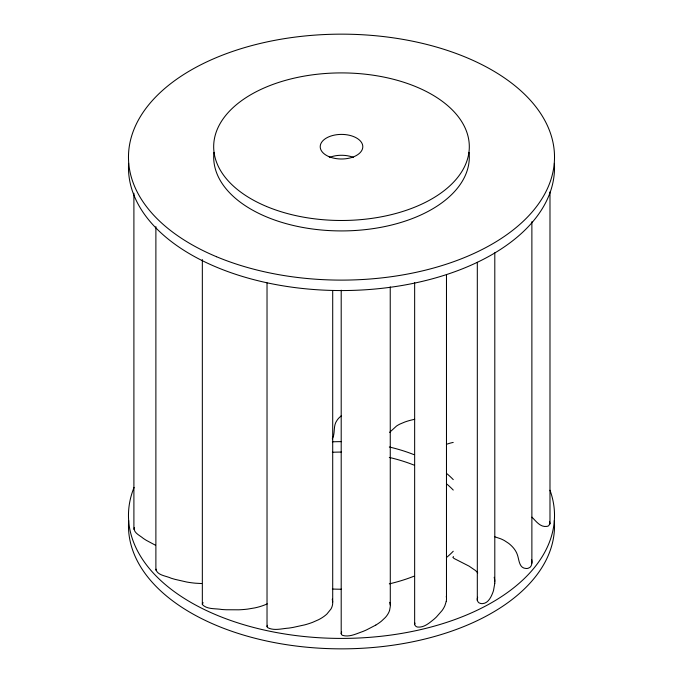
<?xml version="1.0" encoding="UTF-8"?>
<svg xmlns="http://www.w3.org/2000/svg" width="683" height="683" viewBox="0 0 683 683"><rect width="100%" height="100%" fill="white"/><g stroke="black" fill="none" stroke-linecap="round" stroke-linejoin="round"><path stroke-width="1.02" d="M531.972 517.159C536.061 521.223 540.304 527.455 546.904 526.388A4.124 2.382 0 0 0 548.586 525.79L549.986 523.767L549.474 521.36M494.808 583.154L493.561 590.308A106.992 61.769 0 0 1 492.699 592.87C490.906 597.471 488.063 603.302 482.446 603.635A4.124 2.382 0 0 1 480.499 603.422C477.648 602.961 476.486 599.708 477.665 597.249M332.706 290.454L332.706 602.03A35.909 20.729 0 0 1 330.99 608.98L326.875 614.06A44.583 25.741 0 0 1 318.602 619.694L312.635 622.324A64.193 37.061 0 0 1 304.831 624.843L293.186 627.395A106.992 61.769 0 0 1 288.824 628.095C281.917 628.548 273.985 631.083 267.574 627.592A4.124 2.382 0 0 1 267.027 626.49L267.412 625.321M446.247 601.39L444.898 605.65A64.193 37.061 0 0 1 442.072 610.551L436.446 616.962A106.992 61.769 0 0 1 434.038 619.182C429.402 622.905 424.134 627.72 417.74 627.071A4.124 2.382 0 0 1 416.058 626.473L414.777 625.039L414.914 623.067M389.575 610.448L390.292 606.504L390.232 286.877M341.713 632.023L341.176 633.346L341.543 634.524A4.124 2.382 0 0 0 342.738 635.429C349.585 637.376 356.517 633.645 362.869 631.476A106.992 61.769 0 0 0 366.498 629.914L375.77 625.107M134.312 527.558C132.963 532.68 140.16 535.557 143.336 538.426A106.992 61.769 0 0 0 146.367 540.364L155.502 545.247M389.617 432.365L396.481 426.072A34.039 19.653 0 0 1 399.982 424.049L405.002 421.949A48.835 28.199 0 0 1 414.692 419.319M203.201 602.765L202.561 603.456A4.124 2.382 0 0 0 202.381 604.592C207.103 609.62 215.555 608.34 221.89 609.501A106.992 61.769 0 0 0 226.389 609.757L238.845 609.808A64.193 37.061 0 0 0 247.698 609.091L254.904 607.879A44.583 25.741 0 0 0 266.157 604.353L267.215 603.874M332.297 438.879C335.481 433.449 332.886 425.996 336.856 420.643A34.039 19.653 0 0 1 338.862 418.022L341.474 415.606M453.512 556.602L452.863 557.328L454.084 558.489L469.076 566.139L475.317 570.416A34.039 19.653 0 0 1 477.724 572.917M446.434 444.317L448.68 443.574A34.039 19.653 0 0 1 453.213 442.422M201.656 583.555L195.432 583.197A64.193 37.061 0 0 1 186.724 582.027L175.147 579.38A106.992 61.769 0 0 1 171.1 578.202C166.293 575.863 157.491 575.453 155.989 569.562A4.124 2.382 0 0 1 156.185 569.187M494.902 536.821L500.69 538.793A34.039 19.653 0 0 1 504.489 540.62L508.587 543.309A48.835 28.199 0 0 1 517.168 554.195C519.242 559.275 518.721 568.265 526.175 568.495A4.124 2.382 0 0 0 528.113 568.282C531.955 567.428 532.305 562.783 531.698 559.599M494.21 577.272L494.372 577.997M332.271 599.162L332.706 602.03M549.986 191.914L549.986 523.767M531.878 221.676L531.878 563.134M494.799 252.778L494.799 581.429M477.315 262.289L477.315 600.545M446.477 274.438L446.477 597.753M414.649 282.651L414.649 624.108M341.201 290.173L341.201 633.764M267.027 282.899L267.027 626.49M202.339 259.549L202.339 604.207M155.886 226.619L155.886 570.211M133.902 193.229L133.902 529.351M469.042 152.369A127.815 73.79 0 0 1 341.5 230.922A127.815 73.79 0 0 1 213.958 152.369M375.761 625.107A64.193 37.061 0 0 0 381.473 621.129L385.391 617.432A44.583 25.741 0 0 0 389.583 610.448M389.711 602.329A35.909 20.729 0 0 1 390.241 604.856M446.323 596.268A44.583 25.741 0 0 1 446.247 601.39M494.372 577.997A64.193 37.061 0 0 1 494.799 583.154M549.994 490.232A213.019 122.983 0 0 1 338.999 638.409A213.019 122.983 0 0 1 134.081 487.406M554.323 520.566A213.019 122.983 0 0 1 341.5 648.85A213.019 122.983 0 0 1 128.677 520.566M554.391 163.331A213.019 122.983 0 0 1 341.5 290.557A213.019 122.983 0 0 1 128.609 163.331M453.256 551.232A127.815 73.79 0 0 1 446.81 557.243M413.924 576.23A127.815 73.79 0 0 1 389.31 583.863M341.5 589.224A127.815 73.79 0 0 1 332.348 589.028M332.348 441.824A127.815 73.79 0 0 1 341.5 441.636M389.31 446.998A127.815 73.79 0 0 1 413.924 454.63M446.81 473.618A127.815 73.79 0 0 1 453.256 479.62M332.348 452.266A127.815 73.79 0 0 1 341.5 452.078M389.31 457.431A127.815 73.79 0 0 1 413.924 465.063M446.81 484.051A127.815 73.79 0 0 1 453.256 490.061M329.428 157.44A21.301 12.303 0 0 1 353.572 157.44M266.507 206.454A127.815 73.79 0 0 0 468.623 154.324A127.815 73.79 0 0 0 289.37 79.322A127.815 73.79 0 0 0 266.507 206.454M216.511 256.723A213.019 122.983 0 0 0 553.375 169.836A213.019 122.983 0 0 0 254.614 44.847A213.019 122.983 0 0 0 216.511 256.723M329.001 156.655A21.301 12.303 0 0 0 362.69 147.972A21.301 12.303 0 0 0 332.809 135.473A21.301 12.303 0 0 0 329.001 156.655"/></g></svg>
